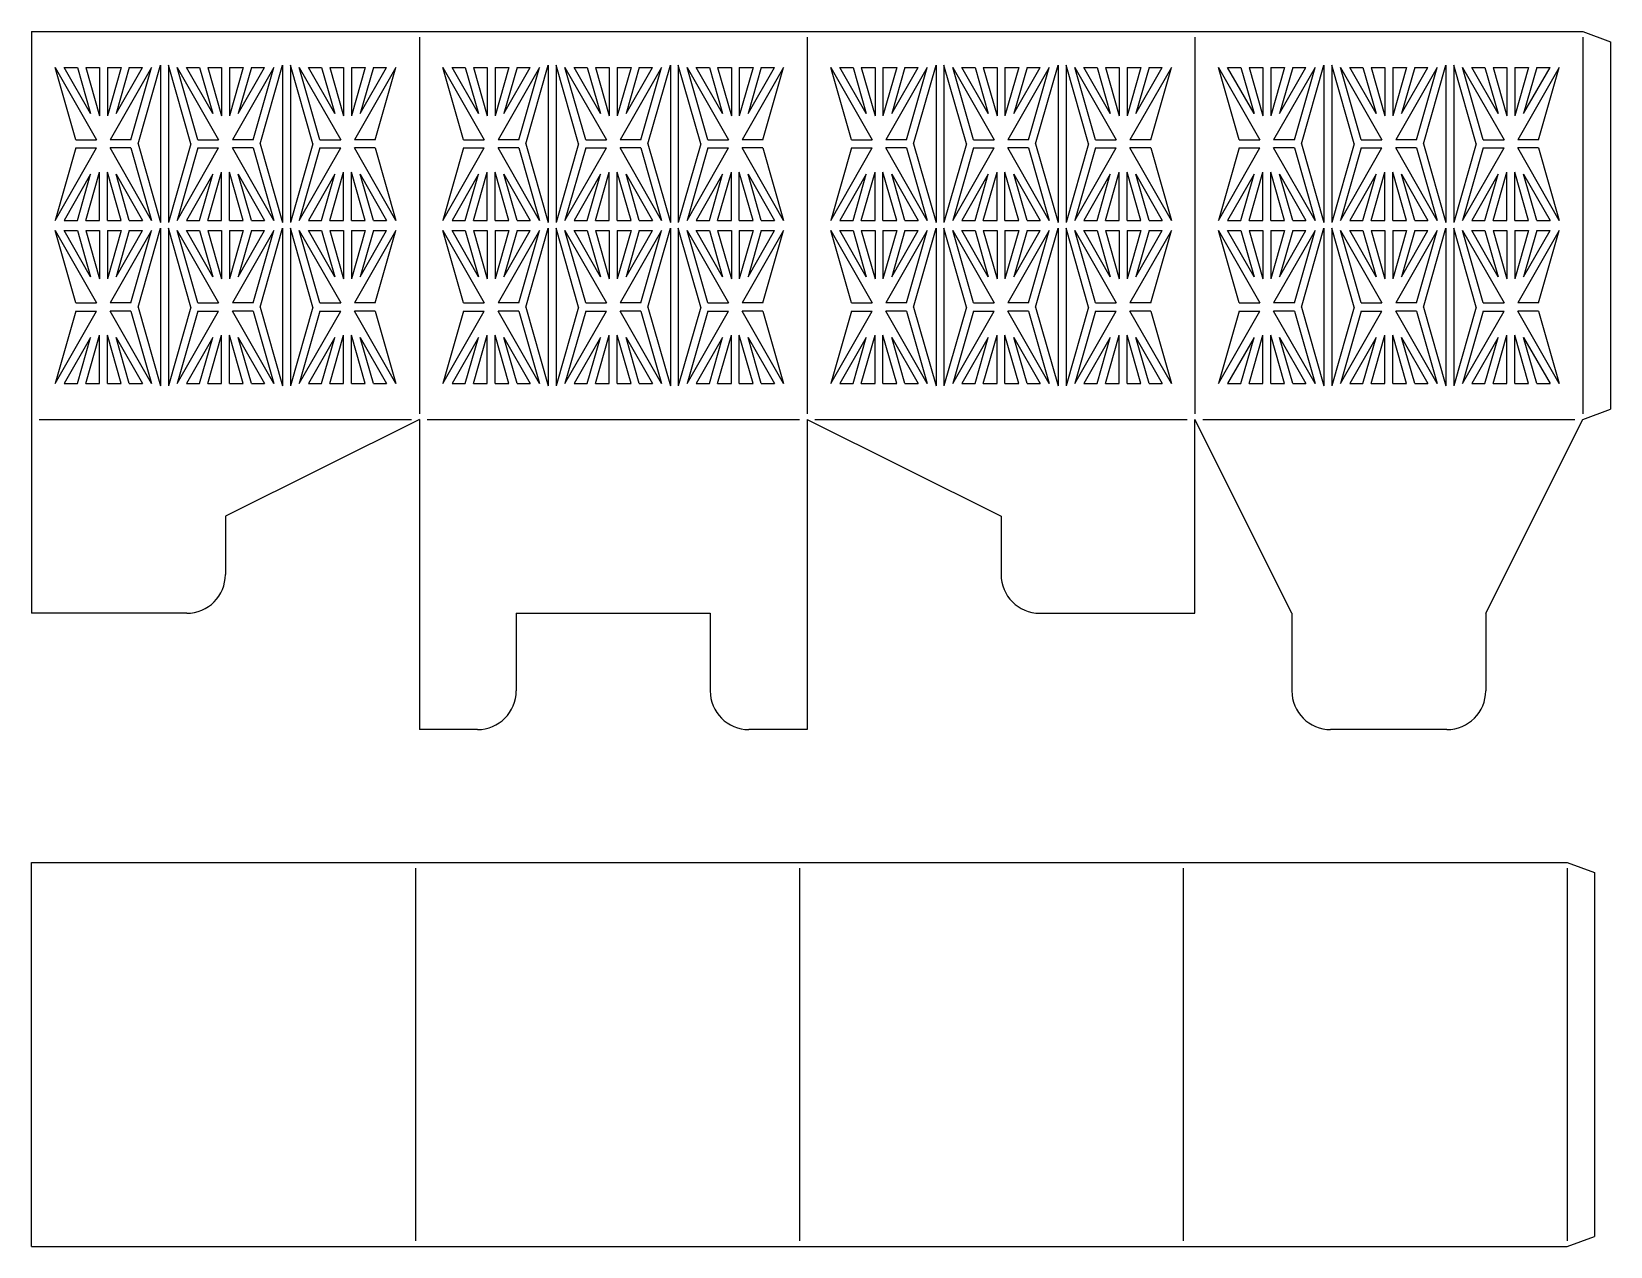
# Model space of a CAD drawing. Extents: x 199 to 484, y 909 to 1129.
import ezdxf

# ---------------------------------------------------------------- set-up
doc = ezdxf.new("R2010")
doc.units = 0
doc.layers.get('0').update_dxf_attribs({"linetype": 'CONTINUOUS'})

msp = doc.modelspace()

# ---------------------------------------------------------------- linework, layer by layer
for p, q in [((198.72, 1128.74), (198.72, 1023.74)), ((198.72, 1128.74), (478.72, 1128.74)), ((478.72, 1128.74), (483.72, 1126.91)), ((268.72, 1127.74), (268.72, 1059.74)), ((338.72, 1127.74), (338.72, 1059.74)), ((408.72, 1127.74), (408.72, 1059.74)), ((478.72, 1127.74), (478.72, 1059.74)), ((483.72, 1126.91), (483.72, 1060.56)), ((202.98, 1122.27), (210.45, 1109.19)), ((206.71, 1109.19), (202.98, 1122.27)), ((209.39, 1113.94), (204.63, 1122.27)), ((204.63, 1122.27), (207.01, 1122.27)), ((207.01, 1122.27), (209.39, 1113.94)), ((208.49, 1122.27), (210.98, 1113.53)), ((208.49, 1122.27), (210.98, 1122.27)), ((210.98, 1122.27), (210.98, 1113.53)), ((214.89, 1122.27), (212.4, 1113.53)), ((212.4, 1122.27), (212.4, 1113.53)), ((212.4, 1122.27), (214.89, 1122.27)), ((220.4, 1122.27), (212.93, 1109.19)), ((213.99, 1113.94), (218.75, 1122.27)), ((216.37, 1122.27), (213.99, 1113.94)), ((216.37, 1122.27), (218.75, 1122.27)), ((216.67, 1109.19), (220.4, 1122.27)), ((217.94, 1108.46), (222, 1122.67)), ((222, 1122.67), (222, 1094.25)), ((223.42, 1122.67), (223.42, 1094.25)), ((227.48, 1108.46), (223.42, 1122.67)), ((225.01, 1122.27), (232.48, 1109.19)), ((228.75, 1109.19), (225.01, 1122.27)), ((231.42, 1113.94), (226.66, 1122.27)), ((226.66, 1122.27), (229.04, 1122.27)), ((229.04, 1122.27), (231.42, 1113.94)), ((230.52, 1122.27), (233.01, 1113.53)), ((230.52, 1122.27), (233.01, 1122.27)), ((233.01, 1122.27), (233.01, 1113.53)), ((234.43, 1122.27), (234.43, 1113.53)), ((236.93, 1122.27), (234.43, 1113.53)), ((234.43, 1122.27), (236.93, 1122.27)), ((242.44, 1122.27), (234.97, 1109.19)), ((238.41, 1122.27), (236.03, 1113.94)), ((236.03, 1113.94), (240.79, 1122.27)), ((238.41, 1122.27), (240.79, 1122.27)), ((238.7, 1109.19), (242.44, 1122.27)), ((239.97, 1108.46), (244.03, 1122.67)), ((244.03, 1122.67), (244.03, 1094.25)), ((245.45, 1122.67), (245.45, 1094.25)), ((249.51, 1108.46), (245.45, 1122.67)), ((250.78, 1109.19), (247.05, 1122.27)), ((247.05, 1122.27), (254.52, 1109.19)), ((253.45, 1113.94), (248.69, 1122.27)), ((248.69, 1122.27), (251.07, 1122.27)), ((251.07, 1122.27), (253.45, 1113.94)), ((252.55, 1122.27), (255.05, 1113.53)), ((252.55, 1122.27), (255.05, 1122.27)), ((255.05, 1122.27), (255.05, 1113.53)), ((256.47, 1122.27), (256.47, 1113.53)), ((258.96, 1122.27), (256.47, 1113.53)), ((256.47, 1122.27), (258.96, 1122.27)), ((264.47, 1122.27), (257, 1109.19)), ((260.44, 1122.27), (258.06, 1113.94)), ((258.06, 1113.94), (262.82, 1122.27)), ((260.44, 1122.27), (262.82, 1122.27)), ((260.74, 1109.19), (264.47, 1122.27)), ((272.98, 1122.27), (280.45, 1109.19)), ((276.71, 1109.19), (272.98, 1122.27)), ((279.39, 1113.94), (274.63, 1122.27)), ((274.63, 1122.27), (277.01, 1122.27)), ((277.01, 1122.27), (279.39, 1113.94)), ((278.49, 1122.27), (280.98, 1113.53)), ((278.49, 1122.27), (280.98, 1122.27)), ((280.98, 1122.27), (280.98, 1113.53)), ((284.89, 1122.27), (282.4, 1113.53)), ((282.4, 1122.27), (282.4, 1113.53)), ((282.4, 1122.27), (284.89, 1122.27)), ((290.4, 1122.27), (282.93, 1109.19)), ((283.99, 1113.94), (288.75, 1122.27)), ((286.37, 1122.27), (283.99, 1113.94)), ((286.37, 1122.27), (288.75, 1122.27)), ((286.67, 1109.19), (290.4, 1122.27)), ((287.94, 1108.46), (292, 1122.67)), ((292, 1122.67), (292, 1094.25)), ((293.42, 1122.67), (293.42, 1094.25)), ((297.48, 1108.46), (293.42, 1122.67)), ((295.01, 1122.27), (302.48, 1109.19)), ((298.75, 1109.19), (295.01, 1122.27)), ((301.42, 1113.94), (296.66, 1122.27)), ((296.66, 1122.27), (299.04, 1122.27)), ((299.04, 1122.27), (301.42, 1113.94)), ((300.52, 1122.27), (303.01, 1113.53)), ((300.52, 1122.27), (303.01, 1122.27)), ((303.01, 1122.27), (303.01, 1113.53)), ((304.43, 1122.27), (304.43, 1113.53)), ((306.93, 1122.27), (304.43, 1113.53)), ((304.43, 1122.27), (306.93, 1122.27)), ((312.44, 1122.27), (304.97, 1109.19)), ((308.41, 1122.27), (306.03, 1113.94)), ((306.03, 1113.94), (310.79, 1122.27)), ((308.41, 1122.27), (310.79, 1122.27)), ((308.7, 1109.19), (312.44, 1122.27)), ((309.97, 1108.46), (314.03, 1122.67)), ((314.03, 1122.67), (314.03, 1094.25)), ((315.45, 1122.67), (315.45, 1094.25)), ((319.51, 1108.46), (315.45, 1122.67)), ((320.78, 1109.19), (317.05, 1122.27)), ((317.05, 1122.27), (324.52, 1109.19)), ((323.45, 1113.94), (318.69, 1122.27)), ((318.69, 1122.27), (321.07, 1122.27)), ((321.07, 1122.27), (323.45, 1113.94)), ((322.55, 1122.27), (325.05, 1113.53)), ((322.55, 1122.27), (325.05, 1122.27)), ((325.05, 1122.27), (325.05, 1113.53)), ((326.47, 1122.27), (326.47, 1113.53)), ((328.96, 1122.27), (326.47, 1113.53)), ((326.47, 1122.27), (328.96, 1122.27)), ((334.47, 1122.27), (327, 1109.19)), ((330.44, 1122.27), (328.06, 1113.94)), ((328.06, 1113.94), (332.82, 1122.27)), ((330.44, 1122.27), (332.82, 1122.27)), ((330.74, 1109.19), (334.47, 1122.27)), ((342.98, 1122.27), (350.45, 1109.19)), ((346.71, 1109.19), (342.98, 1122.27)), ((349.39, 1113.94), (344.63, 1122.27)), ((344.63, 1122.27), (347.01, 1122.27)), ((347.01, 1122.27), (349.39, 1113.94)), ((348.49, 1122.27), (350.98, 1113.53)), ((348.49, 1122.27), (350.98, 1122.27)), ((350.98, 1122.27), (350.98, 1113.53)), ((354.89, 1122.27), (352.4, 1113.53)), ((352.4, 1122.27), (352.4, 1113.53)), ((352.4, 1122.27), (354.89, 1122.27)), ((360.4, 1122.27), (352.93, 1109.19)), ((353.99, 1113.94), (358.75, 1122.27)), ((356.37, 1122.27), (353.99, 1113.94)), ((356.37, 1122.27), (358.75, 1122.27)), ((356.67, 1109.19), (360.4, 1122.27)), ((357.94, 1108.46), (362, 1122.67)), ((362, 1122.67), (362, 1094.25)), ((363.42, 1122.67), (363.42, 1094.25)), ((367.48, 1108.46), (363.42, 1122.67)), ((365.01, 1122.27), (372.48, 1109.19)), ((368.75, 1109.19), (365.01, 1122.27)), ((371.42, 1113.94), (366.66, 1122.27)), ((366.66, 1122.27), (369.04, 1122.27)), ((369.04, 1122.27), (371.42, 1113.94)), ((370.52, 1122.27), (373.01, 1113.53)), ((370.52, 1122.27), (373.01, 1122.27)), ((373.01, 1122.27), (373.01, 1113.53)), ((374.43, 1122.27), (374.43, 1113.53)), ((376.93, 1122.27), (374.43, 1113.53)), ((374.43, 1122.27), (376.93, 1122.27)), ((382.44, 1122.27), (374.97, 1109.19)), ((378.41, 1122.27), (376.03, 1113.94)), ((376.03, 1113.94), (380.79, 1122.27)), ((378.41, 1122.27), (380.79, 1122.27)), ((378.7, 1109.19), (382.44, 1122.27)), ((379.97, 1108.46), (384.03, 1122.67)), ((384.03, 1122.67), (384.03, 1094.25)), ((385.45, 1122.67), (385.45, 1094.25)), ((389.51, 1108.46), (385.45, 1122.67)), ((390.78, 1109.19), (387.05, 1122.27)), ((387.05, 1122.27), (394.52, 1109.19)), ((393.45, 1113.94), (388.69, 1122.27)), ((388.69, 1122.27), (391.07, 1122.27)), ((391.07, 1122.27), (393.45, 1113.94)), ((392.55, 1122.27), (395.05, 1113.53)), ((392.55, 1122.27), (395.05, 1122.27)), ((395.05, 1122.27), (395.05, 1113.53)), ((396.47, 1122.27), (396.47, 1113.53)), ((398.96, 1122.27), (396.47, 1113.53)), ((396.47, 1122.27), (398.96, 1122.27)), ((404.47, 1122.27), (397, 1109.19)), ((400.44, 1122.27), (398.06, 1113.94)), ((398.06, 1113.94), (402.82, 1122.27)), ((400.44, 1122.27), (402.82, 1122.27)), ((400.74, 1109.19), (404.47, 1122.27)), ((412.98, 1122.27), (420.45, 1109.19)), ((416.71, 1109.19), (412.98, 1122.27)), ((419.39, 1113.94), (414.63, 1122.27)), ((414.63, 1122.27), (417.01, 1122.27)), ((417.01, 1122.27), (419.39, 1113.94)), ((418.49, 1122.27), (420.98, 1113.53)), ((418.49, 1122.27), (420.98, 1122.27)), ((420.98, 1122.27), (420.98, 1113.53)), ((424.89, 1122.27), (422.4, 1113.53)), ((422.4, 1122.27), (422.4, 1113.53)), ((422.4, 1122.27), (424.89, 1122.27)), ((430.4, 1122.27), (422.93, 1109.19)), ((423.99, 1113.94), (428.75, 1122.27)), ((426.37, 1122.27), (423.99, 1113.94)), ((426.37, 1122.27), (428.75, 1122.27)), ((426.67, 1109.19), (430.4, 1122.27)), ((427.94, 1108.46), (432, 1122.67)), ((432, 1122.67), (432, 1094.25)), ((433.42, 1122.67), (433.42, 1094.25)), ((437.48, 1108.46), (433.42, 1122.67)), ((435.01, 1122.27), (442.48, 1109.19)), ((438.75, 1109.19), (435.01, 1122.27)), ((441.42, 1113.94), (436.66, 1122.27)), ((436.66, 1122.27), (439.04, 1122.27)), ((439.04, 1122.27), (441.42, 1113.94)), ((440.52, 1122.27), (443.01, 1113.53)), ((440.52, 1122.27), (443.01, 1122.27)), ((443.01, 1122.27), (443.01, 1113.53)), ((444.43, 1122.27), (444.43, 1113.53)), ((446.93, 1122.27), (444.43, 1113.53)), ((444.43, 1122.27), (446.93, 1122.27)), ((452.44, 1122.27), (444.97, 1109.19)), ((448.41, 1122.27), (446.03, 1113.94)), ((446.03, 1113.94), (450.79, 1122.27)), ((448.41, 1122.27), (450.79, 1122.27)), ((448.7, 1109.19), (452.44, 1122.27)), ((449.97, 1108.46), (454.03, 1122.67)), ((454.03, 1122.67), (454.03, 1094.25)), ((455.45, 1122.67), (455.45, 1094.25)), ((459.51, 1108.46), (455.45, 1122.67)), ((460.78, 1109.19), (457.05, 1122.27)), ((457.05, 1122.27), (464.52, 1109.19)), ((463.45, 1113.94), (458.69, 1122.27)), ((458.69, 1122.27), (461.07, 1122.27)), ((461.07, 1122.27), (463.45, 1113.94)), ((462.55, 1122.27), (465.05, 1113.53)), ((462.55, 1122.27), (465.05, 1122.27)), ((465.05, 1122.27), (465.05, 1113.53)), ((466.47, 1122.27), (466.47, 1113.53)), ((468.96, 1122.27), (466.47, 1113.53)), ((466.47, 1122.27), (468.96, 1122.27)), ((474.47, 1122.27), (467, 1109.19)), ((470.44, 1122.27), (468.06, 1113.94)), ((468.06, 1113.94), (472.82, 1122.27)), ((470.44, 1122.27), (472.82, 1122.27)), ((470.74, 1109.19), (474.47, 1122.27)), ((206.71, 1109.19), (210.45, 1109.19)), ((216.67, 1109.19), (212.93, 1109.19)), ((228.75, 1109.19), (232.48, 1109.19)), ((238.7, 1109.19), (234.97, 1109.19)), ((250.78, 1109.19), (254.52, 1109.19)), ((260.74, 1109.19), (257, 1109.19)), ((276.71, 1109.19), (280.45, 1109.19)), ((286.67, 1109.19), (282.93, 1109.19)), ((298.75, 1109.19), (302.48, 1109.19)), ((308.7, 1109.19), (304.97, 1109.19)), ((320.78, 1109.19), (324.52, 1109.19)), ((330.74, 1109.19), (327, 1109.19)), ((346.71, 1109.19), (350.45, 1109.19)), ((356.67, 1109.19), (352.93, 1109.19)), ((368.75, 1109.19), (372.48, 1109.19)), ((378.7, 1109.19), (374.97, 1109.19)), ((390.78, 1109.19), (394.52, 1109.19)), ((400.74, 1109.19), (397, 1109.19)), ((416.71, 1109.19), (420.45, 1109.19)), ((426.67, 1109.19), (422.93, 1109.19)), ((438.75, 1109.19), (442.48, 1109.19)), ((448.7, 1109.19), (444.97, 1109.19)), ((460.78, 1109.19), (464.52, 1109.19)), ((470.74, 1109.19), (467, 1109.19)), ((202.98, 1094.65), (210.45, 1107.73)), ((206.71, 1107.73), (202.98, 1094.65)), ((206.71, 1107.73), (210.45, 1107.73)), ((216.67, 1107.73), (212.93, 1107.73)), ((220.4, 1094.65), (212.93, 1107.73)), ((216.67, 1107.73), (220.4, 1094.65)), ((217.94, 1108.46), (222, 1094.25)), ((227.48, 1108.46), (223.42, 1094.25)), ((225.01, 1094.65), (232.48, 1107.73)), ((228.75, 1107.73), (225.01, 1094.65)), ((228.75, 1107.73), (232.48, 1107.73)), ((242.44, 1094.65), (234.97, 1107.73)), ((238.7, 1107.73), (234.97, 1107.73)), ((238.7, 1107.73), (242.44, 1094.65)), ((239.97, 1108.46), (244.03, 1094.25)), ((249.51, 1108.46), (245.45, 1094.25)), ((250.78, 1107.73), (247.05, 1094.65)), ((247.05, 1094.65), (254.52, 1107.73)), ((250.78, 1107.73), (254.52, 1107.73)), ((260.74, 1107.73), (257, 1107.73)), ((264.47, 1094.65), (257, 1107.73)), ((260.74, 1107.73), (264.47, 1094.65)), ((272.98, 1094.65), (280.45, 1107.73)), ((276.71, 1107.73), (272.98, 1094.65)), ((276.71, 1107.73), (280.45, 1107.73)), ((286.67, 1107.73), (282.93, 1107.73)), ((290.4, 1094.65), (282.93, 1107.73)), ((286.67, 1107.73), (290.4, 1094.65)), ((287.94, 1108.46), (292, 1094.25)), ((297.48, 1108.46), (293.42, 1094.25)), ((295.01, 1094.65), (302.48, 1107.73)), ((298.75, 1107.73), (295.01, 1094.65)), ((298.75, 1107.73), (302.48, 1107.73)), ((312.44, 1094.65), (304.97, 1107.73)), ((308.7, 1107.73), (304.97, 1107.73)), ((308.7, 1107.73), (312.44, 1094.65)), ((309.97, 1108.46), (314.03, 1094.25)), ((319.51, 1108.46), (315.45, 1094.25)), ((320.78, 1107.73), (317.05, 1094.65)), ((317.05, 1094.65), (324.52, 1107.73)), ((320.78, 1107.73), (324.52, 1107.73)), ((330.74, 1107.73), (327, 1107.73)), ((334.47, 1094.65), (327, 1107.73)), ((330.74, 1107.73), (334.47, 1094.65)), ((342.98, 1094.65), (350.45, 1107.73)), ((346.71, 1107.73), (342.98, 1094.65)), ((346.71, 1107.73), (350.45, 1107.73)), ((356.67, 1107.73), (352.93, 1107.73)), ((360.4, 1094.65), (352.93, 1107.73)), ((356.67, 1107.73), (360.4, 1094.65)), ((357.94, 1108.46), (362, 1094.25)), ((367.48, 1108.46), (363.42, 1094.25)), ((365.01, 1094.65), (372.48, 1107.73)), ((368.75, 1107.73), (365.01, 1094.65)), ((368.75, 1107.73), (372.48, 1107.73)), ((382.44, 1094.65), (374.97, 1107.73)), ((378.7, 1107.73), (374.97, 1107.73)), ((378.7, 1107.73), (382.44, 1094.65)), ((379.97, 1108.46), (384.03, 1094.25)), ((389.51, 1108.46), (385.45, 1094.25)), ((390.78, 1107.73), (387.05, 1094.65)), ((387.05, 1094.65), (394.52, 1107.73)), ((390.78, 1107.73), (394.52, 1107.73)), ((400.74, 1107.73), (397, 1107.73)), ((404.47, 1094.65), (397, 1107.73)), ((400.74, 1107.73), (404.47, 1094.65)), ((412.98, 1094.65), (420.45, 1107.73)), ((416.71, 1107.73), (412.98, 1094.65)), ((416.71, 1107.73), (420.45, 1107.73)), ((426.67, 1107.73), (422.93, 1107.73)), ((430.4, 1094.65), (422.93, 1107.73)), ((426.67, 1107.73), (430.4, 1094.65)), ((427.94, 1108.46), (432, 1094.25)), ((437.48, 1108.46), (433.42, 1094.25)), ((435.01, 1094.65), (442.48, 1107.73)), ((438.75, 1107.73), (435.01, 1094.65)), ((438.75, 1107.73), (442.48, 1107.73)), ((452.44, 1094.65), (444.97, 1107.73)), ((448.7, 1107.73), (444.97, 1107.73)), ((448.7, 1107.73), (452.44, 1094.65)), ((449.97, 1108.46), (454.03, 1094.25)), ((459.51, 1108.46), (455.45, 1094.25)), ((460.78, 1107.73), (457.05, 1094.65)), ((457.05, 1094.65), (464.52, 1107.73)), ((460.78, 1107.73), (464.52, 1107.73)), ((470.74, 1107.73), (467, 1107.73)), ((474.47, 1094.65), (467, 1107.73)), ((470.74, 1107.73), (474.47, 1094.65)), ((209.39, 1102.98), (204.63, 1094.65)), ((207.01, 1094.65), (209.39, 1102.98)), ((208.49, 1094.65), (210.98, 1103.38)), ((210.98, 1094.65), (210.98, 1103.38)), ((214.89, 1094.65), (212.4, 1103.38)), ((212.4, 1094.65), (212.4, 1103.38)), ((213.99, 1102.98), (218.75, 1094.65)), ((216.37, 1094.65), (213.99, 1102.98)), ((231.42, 1102.98), (226.66, 1094.65)), ((229.04, 1094.65), (231.42, 1102.98)), ((230.52, 1094.65), (233.01, 1103.38)), ((233.01, 1094.65), (233.01, 1103.38)), ((234.43, 1094.65), (234.43, 1103.38)), ((236.93, 1094.65), (234.43, 1103.38)), ((238.41, 1094.65), (236.03, 1102.98)), ((236.03, 1102.98), (240.79, 1094.65)), ((253.45, 1102.98), (248.69, 1094.65)), ((251.07, 1094.65), (253.45, 1102.98)), ((252.55, 1094.65), (255.05, 1103.38)), ((255.05, 1094.65), (255.05, 1103.38)), ((256.47, 1094.65), (256.47, 1103.38)), ((258.96, 1094.65), (256.47, 1103.38)), ((260.44, 1094.65), (258.06, 1102.98)), ((258.06, 1102.98), (262.82, 1094.65)), ((279.39, 1102.98), (274.63, 1094.65)), ((277.01, 1094.65), (279.39, 1102.98)), ((278.49, 1094.65), (280.98, 1103.38)), ((280.98, 1094.65), (280.98, 1103.38)), ((284.89, 1094.65), (282.4, 1103.38)), ((282.4, 1094.65), (282.4, 1103.38)), ((283.99, 1102.98), (288.75, 1094.65)), ((286.37, 1094.65), (283.99, 1102.98)), ((301.42, 1102.98), (296.66, 1094.65)), ((299.04, 1094.65), (301.42, 1102.98)), ((300.52, 1094.65), (303.01, 1103.38)), ((303.01, 1094.65), (303.01, 1103.38)), ((304.43, 1094.65), (304.43, 1103.38)), ((306.93, 1094.65), (304.43, 1103.38)), ((308.41, 1094.65), (306.03, 1102.98)), ((306.03, 1102.98), (310.79, 1094.65)), ((323.45, 1102.98), (318.69, 1094.65)), ((321.07, 1094.65), (323.45, 1102.98)), ((322.55, 1094.65), (325.05, 1103.38)), ((325.05, 1094.65), (325.05, 1103.38)), ((326.47, 1094.65), (326.47, 1103.38)), ((328.96, 1094.65), (326.47, 1103.38)), ((330.44, 1094.65), (328.06, 1102.98)), ((328.06, 1102.98), (332.82, 1094.65)), ((349.39, 1102.98), (344.63, 1094.65)), ((347.01, 1094.65), (349.39, 1102.98)), ((348.49, 1094.65), (350.98, 1103.38)), ((350.98, 1094.65), (350.98, 1103.38)), ((354.89, 1094.65), (352.4, 1103.38)), ((352.4, 1094.65), (352.4, 1103.38)), ((353.99, 1102.98), (358.75, 1094.65)), ((356.37, 1094.65), (353.99, 1102.98)), ((371.42, 1102.98), (366.66, 1094.65)), ((369.04, 1094.65), (371.42, 1102.98)), ((370.52, 1094.65), (373.01, 1103.38)), ((373.01, 1094.65), (373.01, 1103.38)), ((374.43, 1094.65), (374.43, 1103.38)), ((376.93, 1094.65), (374.43, 1103.38)), ((378.41, 1094.65), (376.03, 1102.98)), ((376.03, 1102.98), (380.79, 1094.65)), ((393.45, 1102.98), (388.69, 1094.65)), ((391.07, 1094.65), (393.45, 1102.98)), ((392.55, 1094.65), (395.05, 1103.38)), ((395.05, 1094.65), (395.05, 1103.38)), ((396.47, 1094.65), (396.47, 1103.38)), ((398.96, 1094.65), (396.47, 1103.38)), ((400.44, 1094.65), (398.06, 1102.98)), ((398.06, 1102.98), (402.82, 1094.65)), ((419.39, 1102.98), (414.63, 1094.65)), ((417.01, 1094.65), (419.39, 1102.98)), ((418.49, 1094.65), (420.98, 1103.38)), ((420.98, 1094.65), (420.98, 1103.38)), ((424.89, 1094.65), (422.4, 1103.38)), ((422.4, 1094.65), (422.4, 1103.38)), ((423.99, 1102.98), (428.75, 1094.65)), ((426.37, 1094.65), (423.99, 1102.98)), ((441.42, 1102.98), (436.66, 1094.65)), ((439.04, 1094.65), (441.42, 1102.98)), ((440.52, 1094.65), (443.01, 1103.38)), ((443.01, 1094.65), (443.01, 1103.38)), ((444.43, 1094.65), (444.43, 1103.38)), ((446.93, 1094.65), (444.43, 1103.38)), ((448.41, 1094.65), (446.03, 1102.98)), ((446.03, 1102.98), (450.79, 1094.65)), ((463.45, 1102.98), (458.69, 1094.65)), ((461.07, 1094.65), (463.45, 1102.98)), ((462.55, 1094.65), (465.05, 1103.38)), ((465.05, 1094.65), (465.05, 1103.38)), ((466.47, 1094.65), (466.47, 1103.38)), ((468.96, 1094.65), (466.47, 1103.38)), ((470.44, 1094.65), (468.06, 1102.98)), ((468.06, 1102.98), (472.82, 1094.65)), ((204.63, 1094.65), (207.01, 1094.65)), ((208.49, 1094.65), (210.98, 1094.65)), ((212.4, 1094.65), (214.89, 1094.65)), ((216.37, 1094.65), (218.75, 1094.65)), ((226.66, 1094.65), (229.04, 1094.65)), ((230.52, 1094.65), (233.01, 1094.65)), ((234.43, 1094.65), (236.93, 1094.65)), ((238.41, 1094.65), (240.79, 1094.65)), ((248.69, 1094.65), (251.07, 1094.65)), ((252.55, 1094.65), (255.05, 1094.65)), ((256.47, 1094.65), (258.96, 1094.65)), ((260.44, 1094.65), (262.82, 1094.65)), ((274.63, 1094.65), (277.01, 1094.65)), ((278.49, 1094.65), (280.98, 1094.65)), ((282.4, 1094.65), (284.89, 1094.65)), ((286.37, 1094.65), (288.75, 1094.65)), ((296.66, 1094.65), (299.04, 1094.65)), ((300.52, 1094.65), (303.01, 1094.65)), ((304.43, 1094.65), (306.93, 1094.65)), ((308.41, 1094.65), (310.79, 1094.65)), ((318.69, 1094.65), (321.07, 1094.65)), ((322.55, 1094.65), (325.05, 1094.65)), ((326.47, 1094.65), (328.96, 1094.65)), ((330.44, 1094.65), (332.82, 1094.65)), ((344.63, 1094.65), (347.01, 1094.65)), ((348.49, 1094.65), (350.98, 1094.65)), ((352.4, 1094.65), (354.89, 1094.65)), ((356.37, 1094.65), (358.75, 1094.65)), ((366.66, 1094.65), (369.04, 1094.65)), ((370.52, 1094.65), (373.01, 1094.65)), ((374.43, 1094.65), (376.93, 1094.65)), ((378.41, 1094.65), (380.79, 1094.65)), ((388.69, 1094.65), (391.07, 1094.65)), ((392.55, 1094.65), (395.05, 1094.65)), ((396.47, 1094.65), (398.96, 1094.65)), ((400.44, 1094.65), (402.82, 1094.65)), ((414.63, 1094.65), (417.01, 1094.65)), ((418.49, 1094.65), (420.98, 1094.65)), ((422.4, 1094.65), (424.89, 1094.65)), ((426.37, 1094.65), (428.75, 1094.65)), ((436.66, 1094.65), (439.04, 1094.65)), ((440.52, 1094.65), (443.01, 1094.65)), ((444.43, 1094.65), (446.93, 1094.65)), ((448.41, 1094.65), (450.79, 1094.65)), ((458.69, 1094.65), (461.07, 1094.65)), ((462.55, 1094.65), (465.05, 1094.65)), ((466.47, 1094.65), (468.96, 1094.65)), ((470.44, 1094.65), (472.82, 1094.65)), ((202.98, 1092.82), (210.45, 1079.75)), ((206.71, 1079.75), (202.98, 1092.82)), ((209.39, 1084.49), (204.63, 1092.82)), ((204.63, 1092.82), (207.01, 1092.82)), ((207.01, 1092.82), (209.39, 1084.49)), ((208.49, 1092.82), (210.98, 1084.09)), ((208.49, 1092.82), (210.98, 1092.82)), ((210.98, 1092.82), (210.98, 1084.09)), ((214.89, 1092.82), (212.4, 1084.09)), ((212.4, 1092.82), (212.4, 1084.09)), ((212.4, 1092.82), (214.89, 1092.82)), ((220.4, 1092.82), (212.93, 1079.75)), ((213.99, 1084.49), (218.75, 1092.82)), ((216.37, 1092.82), (213.99, 1084.49)), ((216.37, 1092.82), (218.75, 1092.82)), ((216.67, 1079.75), (220.4, 1092.82)), ((217.94, 1079.01), (222, 1093.22)), ((222, 1093.22), (222, 1064.8)), ((223.42, 1093.22), (223.42, 1064.8)), ((227.48, 1079.01), (223.42, 1093.22)), ((225.01, 1092.82), (232.48, 1079.75)), ((228.75, 1079.75), (225.01, 1092.82)), ((231.42, 1084.49), (226.66, 1092.82)), ((226.66, 1092.82), (229.04, 1092.82)), ((229.04, 1092.82), (231.42, 1084.49)), ((230.52, 1092.82), (233.01, 1084.09)), ((230.52, 1092.82), (233.01, 1092.82)), ((233.01, 1092.82), (233.01, 1084.09)), ((234.43, 1092.82), (234.43, 1084.09)), ((236.93, 1092.82), (234.43, 1084.09)), ((234.43, 1092.82), (236.93, 1092.82)), ((242.44, 1092.82), (234.97, 1079.75)), ((238.41, 1092.82), (236.03, 1084.49)), ((236.03, 1084.49), (240.79, 1092.82)), ((238.41, 1092.82), (240.79, 1092.82)), ((238.7, 1079.75), (242.44, 1092.82)), ((239.97, 1079.01), (244.03, 1093.22)), ((244.03, 1093.22), (244.03, 1064.8)), ((245.45, 1093.22), (245.45, 1064.8)), ((249.51, 1079.01), (245.45, 1093.22)), ((250.78, 1079.75), (247.05, 1092.82)), ((247.05, 1092.82), (254.52, 1079.75)), ((253.45, 1084.49), (248.69, 1092.82)), ((248.69, 1092.82), (251.07, 1092.82)), ((251.07, 1092.82), (253.45, 1084.49)), ((252.55, 1092.82), (255.05, 1084.09)), ((252.55, 1092.82), (255.05, 1092.82)), ((255.05, 1092.82), (255.05, 1084.09)), ((256.47, 1092.82), (256.47, 1084.09)), ((258.96, 1092.82), (256.47, 1084.09)), ((256.47, 1092.82), (258.96, 1092.82)), ((264.47, 1092.82), (257, 1079.75)), ((260.44, 1092.82), (258.06, 1084.49)), ((258.06, 1084.49), (262.82, 1092.82)), ((260.44, 1092.82), (262.82, 1092.82)), ((260.74, 1079.75), (264.47, 1092.82)), ((272.98, 1092.82), (280.45, 1079.75)), ((276.71, 1079.75), (272.98, 1092.82)), ((279.39, 1084.49), (274.63, 1092.82)), ((274.63, 1092.82), (277.01, 1092.82)), ((277.01, 1092.82), (279.39, 1084.49)), ((278.49, 1092.82), (280.98, 1084.09)), ((278.49, 1092.82), (280.98, 1092.82)), ((280.98, 1092.82), (280.98, 1084.09)), ((284.89, 1092.82), (282.4, 1084.09)), ((282.4, 1092.82), (282.4, 1084.09)), ((282.4, 1092.82), (284.89, 1092.82)), ((290.4, 1092.82), (282.93, 1079.75)), ((283.99, 1084.49), (288.75, 1092.82)), ((286.37, 1092.82), (283.99, 1084.49)), ((286.37, 1092.82), (288.75, 1092.82)), ((286.67, 1079.75), (290.4, 1092.82)), ((287.94, 1079.01), (292, 1093.22)), ((292, 1093.22), (292, 1064.8)), ((293.42, 1093.22), (293.42, 1064.8)), ((297.48, 1079.01), (293.42, 1093.22)), ((295.01, 1092.82), (302.48, 1079.75)), ((298.75, 1079.75), (295.01, 1092.82)), ((301.42, 1084.49), (296.66, 1092.82)), ((296.66, 1092.82), (299.04, 1092.82)), ((299.04, 1092.82), (301.42, 1084.49)), ((300.52, 1092.82), (303.01, 1084.09)), ((300.52, 1092.82), (303.01, 1092.82)), ((303.01, 1092.82), (303.01, 1084.09)), ((304.43, 1092.82), (304.43, 1084.09)), ((306.93, 1092.82), (304.43, 1084.09)), ((304.43, 1092.82), (306.93, 1092.82)), ((312.44, 1092.82), (304.97, 1079.75)), ((308.41, 1092.82), (306.03, 1084.49)), ((306.03, 1084.49), (310.79, 1092.82)), ((308.41, 1092.82), (310.79, 1092.82)), ((308.7, 1079.75), (312.44, 1092.82)), ((309.97, 1079.01), (314.03, 1093.22)), ((314.03, 1093.22), (314.03, 1064.8)), ((315.45, 1093.22), (315.45, 1064.8)), ((319.51, 1079.01), (315.45, 1093.22)), ((320.78, 1079.75), (317.05, 1092.82)), ((317.05, 1092.82), (324.52, 1079.75)), ((323.45, 1084.49), (318.69, 1092.82)), ((318.69, 1092.82), (321.07, 1092.82)), ((321.07, 1092.82), (323.45, 1084.49)), ((322.55, 1092.82), (325.05, 1084.09)), ((322.55, 1092.82), (325.05, 1092.82)), ((325.05, 1092.82), (325.05, 1084.09)), ((326.47, 1092.82), (326.47, 1084.09)), ((328.96, 1092.82), (326.47, 1084.09)), ((326.47, 1092.82), (328.96, 1092.82)), ((334.47, 1092.82), (327, 1079.75)), ((330.44, 1092.82), (328.06, 1084.49)), ((328.06, 1084.49), (332.82, 1092.82)), ((330.44, 1092.82), (332.82, 1092.82)), ((330.74, 1079.75), (334.47, 1092.82)), ((342.98, 1092.82), (350.45, 1079.75)), ((346.71, 1079.75), (342.98, 1092.82)), ((349.39, 1084.49), (344.63, 1092.82)), ((344.63, 1092.82), (347.01, 1092.82)), ((347.01, 1092.82), (349.39, 1084.49)), ((348.49, 1092.82), (350.98, 1084.09)), ((348.49, 1092.82), (350.98, 1092.82)), ((350.98, 1092.82), (350.98, 1084.09)), ((354.89, 1092.82), (352.4, 1084.09)), ((352.4, 1092.82), (352.4, 1084.09)), ((352.4, 1092.82), (354.89, 1092.82)), ((360.4, 1092.82), (352.93, 1079.75)), ((353.99, 1084.49), (358.75, 1092.82)), ((356.37, 1092.82), (353.99, 1084.49)), ((356.37, 1092.82), (358.75, 1092.82)), ((356.67, 1079.75), (360.4, 1092.82)), ((357.94, 1079.01), (362, 1093.22)), ((362, 1093.22), (362, 1064.8)), ((363.42, 1093.22), (363.42, 1064.8)), ((367.48, 1079.01), (363.42, 1093.22)), ((365.01, 1092.82), (372.48, 1079.75)), ((368.75, 1079.75), (365.01, 1092.82)), ((371.42, 1084.49), (366.66, 1092.82)), ((366.66, 1092.82), (369.04, 1092.82)), ((369.04, 1092.82), (371.42, 1084.49)), ((370.52, 1092.82), (373.01, 1084.09)), ((370.52, 1092.82), (373.01, 1092.82)), ((373.01, 1092.82), (373.01, 1084.09)), ((374.43, 1092.82), (374.43, 1084.09)), ((376.93, 1092.82), (374.43, 1084.09)), ((374.43, 1092.82), (376.93, 1092.82)), ((382.44, 1092.82), (374.97, 1079.75)), ((378.41, 1092.82), (376.03, 1084.49)), ((376.03, 1084.49), (380.79, 1092.82)), ((378.41, 1092.82), (380.79, 1092.82)), ((378.7, 1079.75), (382.44, 1092.82)), ((379.97, 1079.01), (384.03, 1093.22)), ((384.03, 1093.22), (384.03, 1064.8)), ((385.45, 1093.22), (385.45, 1064.8)), ((389.51, 1079.01), (385.45, 1093.22)), ((390.78, 1079.75), (387.05, 1092.82)), ((387.05, 1092.82), (394.52, 1079.75)), ((393.45, 1084.49), (388.69, 1092.82)), ((388.69, 1092.82), (391.07, 1092.82)), ((391.07, 1092.82), (393.45, 1084.49)), ((392.55, 1092.82), (395.05, 1084.09)), ((392.55, 1092.82), (395.05, 1092.82)), ((395.05, 1092.82), (395.05, 1084.09)), ((396.47, 1092.82), (396.47, 1084.09)), ((398.96, 1092.82), (396.47, 1084.09)), ((396.47, 1092.82), (398.96, 1092.82)), ((404.47, 1092.82), (397, 1079.75)), ((400.44, 1092.82), (398.06, 1084.49)), ((398.06, 1084.49), (402.82, 1092.82)), ((400.44, 1092.82), (402.82, 1092.82)), ((400.74, 1079.75), (404.47, 1092.82)), ((412.98, 1092.82), (420.45, 1079.75)), ((416.71, 1079.75), (412.98, 1092.82)), ((419.39, 1084.49), (414.63, 1092.82)), ((414.63, 1092.82), (417.01, 1092.82)), ((417.01, 1092.82), (419.39, 1084.49)), ((418.49, 1092.82), (420.98, 1084.09)), ((418.49, 1092.82), (420.98, 1092.82)), ((420.98, 1092.82), (420.98, 1084.09)), ((424.89, 1092.82), (422.4, 1084.09)), ((422.4, 1092.82), (422.4, 1084.09)), ((422.4, 1092.82), (424.89, 1092.82)), ((430.4, 1092.82), (422.93, 1079.75)), ((423.99, 1084.49), (428.75, 1092.82)), ((426.37, 1092.82), (423.99, 1084.49)), ((426.37, 1092.82), (428.75, 1092.82)), ((426.67, 1079.75), (430.4, 1092.82)), ((427.94, 1079.01), (432, 1093.22)), ((432, 1093.22), (432, 1064.8)), ((433.42, 1093.22), (433.42, 1064.8)), ((437.48, 1079.01), (433.42, 1093.22)), ((435.01, 1092.82), (442.48, 1079.75)), ((438.75, 1079.75), (435.01, 1092.82)), ((441.42, 1084.49), (436.66, 1092.82)), ((436.66, 1092.82), (439.04, 1092.82)), ((439.04, 1092.82), (441.42, 1084.49)), ((440.52, 1092.82), (443.01, 1084.09)), ((440.52, 1092.82), (443.01, 1092.82)), ((443.01, 1092.82), (443.01, 1084.09)), ((444.43, 1092.82), (444.43, 1084.09)), ((446.93, 1092.82), (444.43, 1084.09)), ((444.43, 1092.82), (446.93, 1092.82)), ((452.44, 1092.82), (444.97, 1079.75)), ((448.41, 1092.82), (446.03, 1084.49)), ((446.03, 1084.49), (450.79, 1092.82)), ((448.41, 1092.82), (450.79, 1092.82)), ((448.7, 1079.75), (452.44, 1092.82)), ((449.97, 1079.01), (454.03, 1093.22)), ((454.03, 1093.22), (454.03, 1064.8)), ((455.45, 1093.22), (455.45, 1064.8)), ((459.51, 1079.01), (455.45, 1093.22)), ((460.78, 1079.75), (457.05, 1092.82)), ((457.05, 1092.82), (464.52, 1079.75)), ((463.45, 1084.49), (458.69, 1092.82)), ((458.69, 1092.82), (461.07, 1092.82)), ((461.07, 1092.82), (463.45, 1084.49)), ((462.55, 1092.82), (465.05, 1084.09)), ((462.55, 1092.82), (465.05, 1092.82)), ((465.05, 1092.82), (465.05, 1084.09)), ((466.47, 1092.82), (466.47, 1084.09)), ((468.96, 1092.82), (466.47, 1084.09)), ((466.47, 1092.82), (468.96, 1092.82)), ((474.47, 1092.82), (467, 1079.75)), ((470.44, 1092.82), (468.06, 1084.49)), ((468.06, 1084.49), (472.82, 1092.82)), ((470.44, 1092.82), (472.82, 1092.82)), ((470.74, 1079.75), (474.47, 1092.82)), ((202.98, 1065.21), (210.45, 1078.28)), ((206.71, 1078.28), (202.98, 1065.21)), ((206.71, 1079.75), (210.45, 1079.75)), ((206.71, 1078.28), (210.45, 1078.28)), ((216.67, 1079.75), (212.93, 1079.75)), ((216.67, 1078.28), (212.93, 1078.28)), ((220.4, 1065.21), (212.93, 1078.28)), ((216.67, 1078.28), (220.4, 1065.21)), ((217.94, 1079.01), (222, 1064.8)), ((227.48, 1079.01), (223.42, 1064.8)), ((225.01, 1065.21), (232.48, 1078.28)), ((228.75, 1078.28), (225.01, 1065.21)), ((228.75, 1079.75), (232.48, 1079.75)), ((228.75, 1078.28), (232.48, 1078.28)), ((238.7, 1079.75), (234.97, 1079.75)), ((242.44, 1065.21), (234.97, 1078.28)), ((238.7, 1078.28), (234.97, 1078.28)), ((238.7, 1078.28), (242.44, 1065.21)), ((239.97, 1079.01), (244.03, 1064.8)), ((249.51, 1079.01), (245.45, 1064.8)), ((250.78, 1078.28), (247.05, 1065.21)), ((247.05, 1065.21), (254.52, 1078.28)), ((250.78, 1079.75), (254.52, 1079.75)), ((250.78, 1078.28), (254.52, 1078.28)), ((260.74, 1079.75), (257, 1079.75)), ((260.74, 1078.28), (257, 1078.28)), ((264.47, 1065.21), (257, 1078.28)), ((260.74, 1078.28), (264.47, 1065.21)), ((272.98, 1065.21), (280.45, 1078.28)), ((276.71, 1078.28), (272.98, 1065.21)), ((276.71, 1079.75), (280.45, 1079.75)), ((276.71, 1078.28), (280.45, 1078.28)), ((286.67, 1079.75), (282.93, 1079.75)), ((286.67, 1078.28), (282.93, 1078.28)), ((290.4, 1065.21), (282.93, 1078.28)), ((286.67, 1078.28), (290.4, 1065.21)), ((287.94, 1079.01), (292, 1064.8)), ((297.48, 1079.01), (293.42, 1064.8)), ((295.01, 1065.21), (302.48, 1078.28)), ((298.75, 1078.28), (295.01, 1065.21)), ((298.75, 1079.75), (302.48, 1079.75)), ((298.75, 1078.28), (302.48, 1078.28)), ((308.7, 1079.75), (304.97, 1079.75)), ((312.44, 1065.21), (304.97, 1078.28)), ((308.7, 1078.28), (304.97, 1078.28)), ((308.7, 1078.28), (312.44, 1065.21)), ((309.97, 1079.01), (314.03, 1064.8)), ((319.51, 1079.01), (315.45, 1064.8)), ((320.78, 1078.28), (317.05, 1065.21)), ((317.05, 1065.21), (324.52, 1078.28)), ((320.78, 1079.75), (324.52, 1079.75)), ((320.78, 1078.28), (324.52, 1078.28)), ((330.74, 1079.75), (327, 1079.75)), ((330.74, 1078.28), (327, 1078.28)), ((334.47, 1065.21), (327, 1078.28)), ((330.74, 1078.28), (334.47, 1065.21)), ((342.98, 1065.21), (350.45, 1078.28)), ((346.71, 1078.28), (342.98, 1065.21)), ((346.71, 1079.75), (350.45, 1079.75)), ((346.71, 1078.28), (350.45, 1078.28)), ((356.67, 1079.75), (352.93, 1079.75)), ((356.67, 1078.28), (352.93, 1078.28)), ((360.4, 1065.21), (352.93, 1078.28)), ((356.67, 1078.28), (360.4, 1065.21)), ((357.94, 1079.01), (362, 1064.8)), ((367.48, 1079.01), (363.42, 1064.8)), ((365.01, 1065.21), (372.48, 1078.28)), ((368.75, 1078.28), (365.01, 1065.21)), ((368.75, 1079.75), (372.48, 1079.75)), ((368.75, 1078.28), (372.48, 1078.28)), ((378.7, 1079.75), (374.97, 1079.75)), ((382.44, 1065.21), (374.97, 1078.28)), ((378.7, 1078.28), (374.97, 1078.28)), ((378.7, 1078.28), (382.44, 1065.21)), ((379.97, 1079.01), (384.03, 1064.8)), ((389.51, 1079.01), (385.45, 1064.8)), ((390.78, 1078.28), (387.05, 1065.21)), ((387.05, 1065.21), (394.52, 1078.28)), ((390.78, 1079.75), (394.52, 1079.75)), ((390.78, 1078.28), (394.52, 1078.28)), ((400.74, 1079.75), (397, 1079.75)), ((400.74, 1078.28), (397, 1078.28)), ((404.47, 1065.21), (397, 1078.28)), ((400.74, 1078.28), (404.47, 1065.21)), ((412.98, 1065.21), (420.45, 1078.28)), ((416.71, 1078.28), (412.98, 1065.21)), ((416.71, 1079.75), (420.45, 1079.75)), ((416.71, 1078.28), (420.45, 1078.28)), ((426.67, 1079.75), (422.93, 1079.75)), ((426.67, 1078.28), (422.93, 1078.28)), ((430.4, 1065.21), (422.93, 1078.28)), ((426.67, 1078.28), (430.4, 1065.21)), ((427.94, 1079.01), (432, 1064.8)), ((437.48, 1079.01), (433.42, 1064.8)), ((435.01, 1065.21), (442.48, 1078.28)), ((438.75, 1078.28), (435.01, 1065.21)), ((438.75, 1079.75), (442.48, 1079.75)), ((438.75, 1078.28), (442.48, 1078.28)), ((448.7, 1079.75), (444.97, 1079.75)), ((452.44, 1065.21), (444.97, 1078.28)), ((448.7, 1078.28), (444.97, 1078.28)), ((448.7, 1078.28), (452.44, 1065.21)), ((449.97, 1079.01), (454.03, 1064.8)), ((459.51, 1079.01), (455.45, 1064.8)), ((460.78, 1078.28), (457.05, 1065.21)), ((457.05, 1065.21), (464.52, 1078.28)), ((460.78, 1079.75), (464.52, 1079.75)), ((460.78, 1078.28), (464.52, 1078.28)), ((470.74, 1079.75), (467, 1079.75)), ((470.74, 1078.28), (467, 1078.28)), ((474.47, 1065.21), (467, 1078.28)), ((470.74, 1078.28), (474.47, 1065.21)), ((209.39, 1073.54), (204.63, 1065.21)), ((207.01, 1065.21), (209.39, 1073.54)), ((208.49, 1065.21), (210.98, 1073.94)), ((210.98, 1065.21), (210.98, 1073.94)), ((214.89, 1065.21), (212.4, 1073.94)), ((212.4, 1065.21), (212.4, 1073.94)), ((213.99, 1073.54), (218.75, 1065.21)), ((216.37, 1065.21), (213.99, 1073.54)), ((231.42, 1073.54), (226.66, 1065.21)), ((229.04, 1065.21), (231.42, 1073.54)), ((230.52, 1065.21), (233.01, 1073.94)), ((233.01, 1065.21), (233.01, 1073.94)), ((234.43, 1065.21), (234.43, 1073.94)), ((236.93, 1065.21), (234.43, 1073.94)), ((238.41, 1065.21), (236.03, 1073.54)), ((236.03, 1073.54), (240.79, 1065.21)), ((253.45, 1073.54), (248.69, 1065.21)), ((251.07, 1065.21), (253.45, 1073.54)), ((252.55, 1065.21), (255.05, 1073.94)), ((255.05, 1065.21), (255.05, 1073.94)), ((256.47, 1065.21), (256.47, 1073.94)), ((258.96, 1065.21), (256.47, 1073.94)), ((260.44, 1065.21), (258.06, 1073.54)), ((258.06, 1073.54), (262.82, 1065.21)), ((279.39, 1073.54), (274.63, 1065.21)), ((277.01, 1065.21), (279.39, 1073.54)), ((278.49, 1065.21), (280.98, 1073.94)), ((280.98, 1065.21), (280.98, 1073.94)), ((284.89, 1065.21), (282.4, 1073.94)), ((282.4, 1065.21), (282.4, 1073.94)), ((283.99, 1073.54), (288.75, 1065.21)), ((286.37, 1065.21), (283.99, 1073.54)), ((301.42, 1073.54), (296.66, 1065.21)), ((299.04, 1065.21), (301.42, 1073.54)), ((300.52, 1065.21), (303.01, 1073.94)), ((303.01, 1065.21), (303.01, 1073.94)), ((304.43, 1065.21), (304.43, 1073.94)), ((306.93, 1065.21), (304.43, 1073.94)), ((308.41, 1065.21), (306.03, 1073.54)), ((306.03, 1073.54), (310.79, 1065.21)), ((323.45, 1073.54), (318.69, 1065.21)), ((321.07, 1065.21), (323.45, 1073.54)), ((322.55, 1065.21), (325.05, 1073.94)), ((325.05, 1065.21), (325.05, 1073.94)), ((326.47, 1065.21), (326.47, 1073.94)), ((328.96, 1065.21), (326.47, 1073.94)), ((330.44, 1065.21), (328.06, 1073.54)), ((328.06, 1073.54), (332.82, 1065.21)), ((349.39, 1073.54), (344.63, 1065.21)), ((347.01, 1065.21), (349.39, 1073.54)), ((348.49, 1065.21), (350.98, 1073.94)), ((350.98, 1065.21), (350.98, 1073.94)), ((354.89, 1065.21), (352.4, 1073.94)), ((352.4, 1065.21), (352.4, 1073.94)), ((353.99, 1073.54), (358.75, 1065.21)), ((356.37, 1065.21), (353.99, 1073.54)), ((371.42, 1073.54), (366.66, 1065.21)), ((369.04, 1065.21), (371.42, 1073.54)), ((370.52, 1065.21), (373.01, 1073.94)), ((373.01, 1065.21), (373.01, 1073.94)), ((374.43, 1065.21), (374.43, 1073.94)), ((376.93, 1065.21), (374.43, 1073.94)), ((378.41, 1065.21), (376.03, 1073.54)), ((376.03, 1073.54), (380.79, 1065.21)), ((393.45, 1073.54), (388.69, 1065.21)), ((391.07, 1065.21), (393.45, 1073.54)), ((392.55, 1065.21), (395.05, 1073.94)), ((395.05, 1065.21), (395.05, 1073.94)), ((396.47, 1065.21), (396.47, 1073.94)), ((398.96, 1065.21), (396.47, 1073.94)), ((400.44, 1065.21), (398.06, 1073.54)), ((398.06, 1073.54), (402.82, 1065.21)), ((419.39, 1073.54), (414.63, 1065.21)), ((417.01, 1065.21), (419.39, 1073.54)), ((418.49, 1065.21), (420.98, 1073.94)), ((420.98, 1065.21), (420.98, 1073.94)), ((424.89, 1065.21), (422.4, 1073.94)), ((422.4, 1065.21), (422.4, 1073.94)), ((423.99, 1073.54), (428.75, 1065.21)), ((426.37, 1065.21), (423.99, 1073.54)), ((441.42, 1073.54), (436.66, 1065.21)), ((439.04, 1065.21), (441.42, 1073.54)), ((440.52, 1065.21), (443.01, 1073.94)), ((443.01, 1065.21), (443.01, 1073.94)), ((444.43, 1065.21), (444.43, 1073.94)), ((446.93, 1065.21), (444.43, 1073.94)), ((448.41, 1065.21), (446.03, 1073.54)), ((446.03, 1073.54), (450.79, 1065.21)), ((463.45, 1073.54), (458.69, 1065.21)), ((461.07, 1065.21), (463.45, 1073.54)), ((462.55, 1065.21), (465.05, 1073.94)), ((465.05, 1065.21), (465.05, 1073.94)), ((466.47, 1065.21), (466.47, 1073.94)), ((468.96, 1065.21), (466.47, 1073.94)), ((470.44, 1065.21), (468.06, 1073.54)), ((468.06, 1073.54), (472.82, 1065.21)), ((204.63, 1065.21), (207.01, 1065.21)), ((208.49, 1065.21), (210.98, 1065.21)), ((212.4, 1065.21), (214.89, 1065.21)), ((216.37, 1065.21), (218.75, 1065.21)), ((226.66, 1065.21), (229.04, 1065.21)), ((230.52, 1065.21), (233.01, 1065.21)), ((234.43, 1065.21), (236.93, 1065.21)), ((238.41, 1065.21), (240.79, 1065.21)), ((248.69, 1065.21), (251.07, 1065.21)), ((252.55, 1065.21), (255.05, 1065.21)), ((256.47, 1065.21), (258.96, 1065.21)), ((260.44, 1065.21), (262.82, 1065.21)), ((274.63, 1065.21), (277.01, 1065.21)), ((278.49, 1065.21), (280.98, 1065.21)), ((282.4, 1065.21), (284.89, 1065.21)), ((286.37, 1065.21), (288.75, 1065.21)), ((296.66, 1065.21), (299.04, 1065.21)), ((300.52, 1065.21), (303.01, 1065.21)), ((304.43, 1065.21), (306.93, 1065.21)), ((308.41, 1065.21), (310.79, 1065.21)), ((318.69, 1065.21), (321.07, 1065.21)), ((322.55, 1065.21), (325.05, 1065.21)), ((326.47, 1065.21), (328.96, 1065.21)), ((330.44, 1065.21), (332.82, 1065.21)), ((344.63, 1065.21), (347.01, 1065.21)), ((348.49, 1065.21), (350.98, 1065.21)), ((352.4, 1065.21), (354.89, 1065.21)), ((356.37, 1065.21), (358.75, 1065.21)), ((366.66, 1065.21), (369.04, 1065.21)), ((370.52, 1065.21), (373.01, 1065.21)), ((374.43, 1065.21), (376.93, 1065.21)), ((378.41, 1065.21), (380.79, 1065.21)), ((388.69, 1065.21), (391.07, 1065.21)), ((392.55, 1065.21), (395.05, 1065.21)), ((396.47, 1065.21), (398.96, 1065.21)), ((400.44, 1065.21), (402.82, 1065.21)), ((414.63, 1065.21), (417.01, 1065.21)), ((418.49, 1065.21), (420.98, 1065.21)), ((422.4, 1065.21), (424.89, 1065.21)), ((426.37, 1065.21), (428.75, 1065.21)), ((436.66, 1065.21), (439.04, 1065.21)), ((440.52, 1065.21), (443.01, 1065.21)), ((444.43, 1065.21), (446.93, 1065.21)), ((448.41, 1065.21), (450.79, 1065.21)), ((458.69, 1065.21), (461.07, 1065.21)), ((462.55, 1065.21), (465.05, 1065.21)), ((466.47, 1065.21), (468.96, 1065.21)), ((470.44, 1065.21), (472.82, 1065.21)), ((478.72, 1058.74), (483.72, 1060.56)), ((200.12, 1058.74), (267.32, 1058.74)), ((268.72, 1058.74), (233.72, 1041.24)), ((268.72, 1058.74), (268.72, 1002.74)), ((270.12, 1058.74), (337.32, 1058.74)), ((338.72, 1058.74), (338.72, 1002.74)), ((338.72, 1058.74), (373.72, 1041.24)), ((340.12, 1058.74), (407.32, 1058.74)), ((408.72, 1023.74), (408.72, 1058.74)), ((426.22, 1023.74), (408.72, 1058.74)), ((410.12, 1058.74), (477.32, 1058.74)), ((461.22, 1023.74), (478.72, 1058.74)), ((233.72, 1041.24), (233.72, 1030.74)), ((373.72, 1041.24), (373.72, 1030.74)), ((226.72, 1023.74), (198.72, 1023.74)), ((286.22, 1023.74), (321.22, 1023.74)), ((286.22, 1023.74), (286.22, 1009.74)), ((321.22, 1023.74), (321.22, 1009.74)), ((380.72, 1023.74), (408.72, 1023.74)), ((426.22, 1023.74), (426.22, 1009.74)), ((461.22, 1023.74), (461.22, 1009.74)), ((279.22, 1002.74), (268.72, 1002.74)), ((338.72, 1002.74), (328.22, 1002.74)), ((454.22, 1002.74), (433.22, 1002.74)), ((198.72, 909.44), (198.72, 978.74)), ((198.72, 978.74), (475.92, 978.74)), ((268.02, 977.75), (268.02, 910.43)), ((337.32, 977.75), (337.32, 910.43)), ((406.62, 977.75), (406.62, 910.43)), ((475.92, 978.74), (480.87, 976.93)), ((475.92, 977.75), (475.92, 910.43)), ((480.87, 976.93), (480.87, 911.25)), ((198.72, 909.44), (475.92, 909.44)), ((475.92, 909.44), (480.87, 911.25))]:
    msp.add_line(p, q)
for centre, start, end in [((226.72, 1030.74), 270, 0), ((380.72, 1030.74), 180, 270), ((279.22, 1009.74), 270, 0), ((328.22, 1009.74), 180, 270), ((433.22, 1009.74), 180, 270), ((454.22, 1009.74), 270, 0)]:
    msp.add_arc(centre, 7, start, end)

doc.saveas('drawing.dxf')
